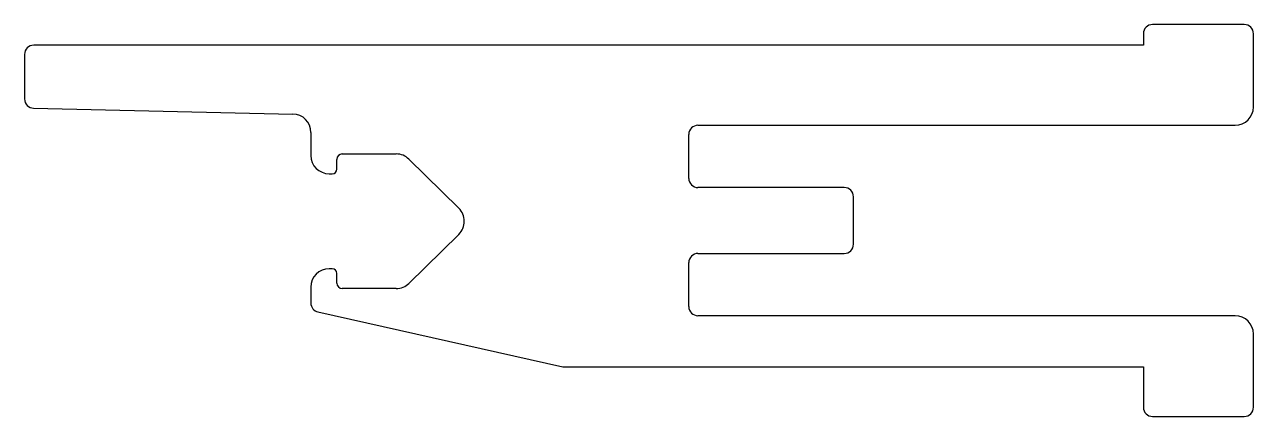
# Model space of a CAD drawing. Extents: x 2.1 to 69.3, y 1.3 to 22.7.
import ezdxf

# ---------------------------------------------------------------- set-up
doc = ezdxf.new("R2010")
doc.units = 0
doc.layers.get('0').update_dxf_attribs({"linetype": 'CONTINUOUS'})

msp = doc.modelspace()

# ---------------------------------------------------------------- linework, layer by layer
for p, q in [((68.784, 22.66), (63.769, 22.66)), ((63.269, 21.531), (2.612, 21.531)), ((63.269, 22.16), (63.269, 21.531)), ((69.284, 18.16), (69.284, 22.16)), ((2.112, 21.031), (2.112, 18.598)), ((2.601, 18.099), (16.784, 17.774)), ((38.919, 17.16), (68.284, 17.16)), ((17.761, 16.774), (17.761, 15.513)), ((38.419, 14.259), (38.419, 16.66)), ((19.479, 15.595), (22.423, 15.595)), ((19.179, 14.763), (19.179, 15.295)), ((23.124, 15.309), (25.849, 12.631)), ((18.761, 14.513), (18.929, 14.513)), ((46.918, 13.76), (38.919, 13.76)), ((47.417, 10.659), (47.417, 13.26)), ((25.849, 11.204), (23.124, 8.526)), ((38.919, 10.16), (46.918, 10.16)), ((38.419, 7.259), (38.419, 9.66)), ((18.929, 9.322), (18.761, 9.322)), ((19.179, 8.54), (19.179, 9.072)), ((17.761, 8.322), (17.761, 7.451)), ((22.423, 8.24), (19.479, 8.24)), ((18.151, 6.963), (31.529, 3.966)), ((68.284, 6.76), (38.919, 6.76)), ((69.284, 1.76), (69.284, 5.76)), ((31.584, 3.96), (63.269, 3.96)), ((63.269, 3.96), (63.269, 1.76)), ((63.769, 1.26), (68.784, 1.26))]:
    msp.add_line(p, q)
for centre, radius, start, end in [((63.769, 22.16), 0.5, 90, 180), ((68.784, 22.16), 0.5, 0, 90), ((2.612, 21.031), 0.5, 90, 180), ((2.612, 18.598), 0.5, 180, 268.68874), ((68.284, 18.16), 1, 270, 360), ((16.761, 16.774), 1, 0, 88.68874), ((38.919, 16.66), 0.5, 90, 180), ((18.761, 15.513), 1, 180, 270), ((19.479, 15.295), 0.3, 90, 180), ((22.423, 14.595), 1, 45.50018, 90), ((18.929, 14.763), 0.25, 270, 0), ((38.919, 14.259), 0.5, 180, 270), ((46.918, 13.26), 0.5, 0, 90), ((25.148, 11.917), 1, 314.49982, 45.50018), ((38.919, 9.66), 0.5, 90, 180), ((46.918, 10.659), 0.5, 270, 0), ((18.761, 8.322), 1, 90, 180), ((18.929, 9.072), 0.25, 0, 90), ((19.479, 8.54), 0.3, 180, 270), ((22.423, 9.24), 1, 270, 314.49982), ((18.261, 7.451), 0.5, 180, 257.37198), ((38.919, 7.259), 0.5, 180, 270), ((68.284, 5.76), 1, 0, 90), ((31.584, 4.21), 0.25, 257.37198, 270), ((63.769, 1.76), 0.5, 180, 270), ((68.784, 1.76), 0.5, 270, 0)]:
    msp.add_arc(centre, radius, start, end)

doc.saveas('drawing.dxf')
